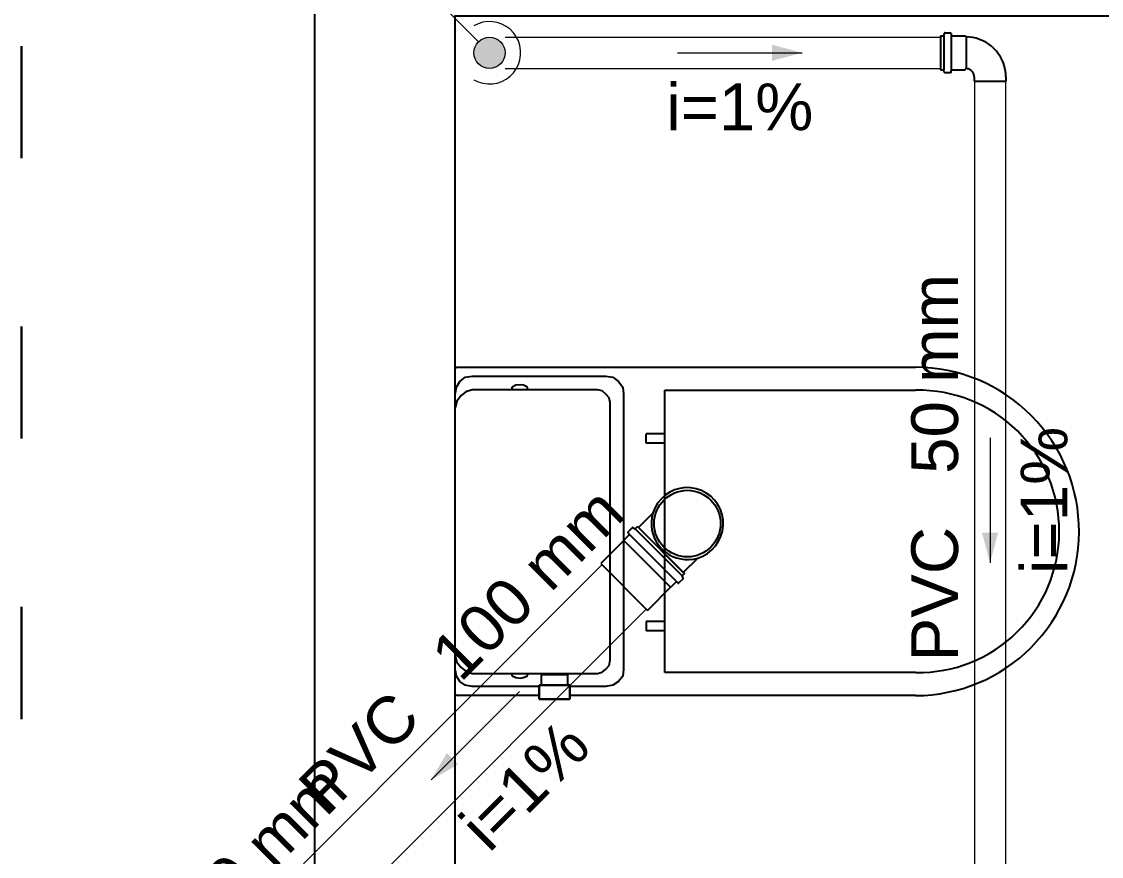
# Model space of a CAD drawing. Header units: millimetres. Extents: x -823 to -490, y -63 to 119.
# Drawn here: x -600.504 to -598.191, y 71.655 to 73.442 of the extents above; entities that cross this region are included whole.
import ezdxf

# ---------------------------------------------------------------- set-up
doc = ezdxf.new("R2010")
doc.units = ezdxf.units.MM
doc.header["$LTSCALE"] = 0.2
doc.header["$MEASUREMENT"] = 0
doc.linetypes.add('ACAD_ISO03W100', pattern=[3, 1.2, -1.8])
for name, color, linetype, lineweight in [('CV-Colunas', 1, 'Continuous', 5), ('CV-Condutos', 1, 'Continuous', 5), ('CV-Indicação coluna', 5, 'Continuous', 5), ('CV-Sentido conduto', 9, 'Continuous', 5), ('CV-Textos conduto', 7, 'Continuous', 5), ('DI-Detalhes', 1, 'Continuous', 30), ('TQ-Condutos', 5, 'Continuous', 5), ('TQ-Sentido conduto', 9, 'Continuous', 5), ('TQ-Textos conduto', 7, 'Continuous', 5)]:
    doc.layers.add(name, color=color, linetype=linetype, lineweight=lineweight)
doc.layers.add('Simbolos', color=5, linetype='Continuous')
doc.layers.add('Simbolos_int', color=2, linetype='Continuous')
doc.styles.add('Arial', font='arial.ttf')

msp = doc.modelspace()

# ---------------------------------------------------------------- hatches: boundary and pattern name
at = {"layer": 'CV-Colunas', "linetype": 'Continuous'}
msp.add_hatch(color=256, dxfattribs=at).paths.add_polyline_path([(-599.4686, 73.375), (-599.4687, 73.3779), (-599.4691, 73.3808), (-599.4698, 73.3836), (-599.4706, 73.3864), (-599.4718, 73.3891), (-599.4731, 73.3917), (-599.4747, 73.3942), (-599.4764, 73.3965), (-599.4784, 73.3986), (-599.4806, 73.4006), (-599.4829, 73.4024), (-599.4853, 73.4039), (-599.4879, 73.4053), (-599.4906, 73.4064), (-599.4934, 73.4073), (-599.4962, 73.4079), (-599.4991, 73.4083), (-599.502, 73.4084), (-599.5049, 73.4083), (-599.5078, 73.4079), (-599.5107, 73.4073), (-599.5135, 73.4064), (-599.5161, 73.4053), (-599.5187, 73.4039), (-599.5212, 73.4024), (-599.5235, 73.4006), (-599.5256, 73.3986), (-599.5276, 73.3965), (-599.5294, 73.3942), (-599.531, 73.3917), (-599.5323, 73.3891), (-599.5334, 73.3864), (-599.5343, 73.3836), (-599.5349, 73.3808), (-599.5353, 73.3779), (-599.5354, 73.375), (-599.5353, 73.3721), (-599.5349, 73.3692), (-599.5343, 73.3663), (-599.5334, 73.3636), (-599.5323, 73.3609), (-599.531, 73.3583), (-599.5294, 73.3558), (-599.5276, 73.3535), (-599.5256, 73.3514), (-599.5235, 73.3494), (-599.5212, 73.3476), (-599.5187, 73.3461), (-599.5161, 73.3447), (-599.5135, 73.3436), (-599.5107, 73.3427), (-599.5078, 73.3421), (-599.5049, 73.3417), (-599.502, 73.3416), (-599.4991, 73.3417), (-599.4962, 73.3421), (-599.4934, 73.3427), (-599.4906, 73.3436), (-599.4879, 73.3447), (-599.4853, 73.3461), (-599.4829, 73.3476), (-599.4806, 73.3494), (-599.4784, 73.3514), (-599.4764, 73.3535), (-599.4747, 73.3558), (-599.4731, 73.3583), (-599.4718, 73.3609), (-599.4706, 73.3636), (-599.4698, 73.3663), (-599.4691, 73.3692), (-599.4687, 73.3721)])
at = {"layer": 'CV-Sentido conduto', "linetype": 'Continuous'}
for points in [[(-598.8323, 73.375), (-598.8969, 73.3923), (-598.8969, 73.3577)], [(-598.4299, 72.2835), (-598.4126, 72.348), (-598.4472, 72.348)]]:
    msp.add_hatch(color=256, dxfattribs=at).paths.add_polyline_path(points)
at = {"layer": 'TQ-Sentido conduto', "linetype": 'Continuous'}
msp.add_hatch(color=256, dxfattribs=at).paths.add_polyline_path([(-599.6268, 71.8188), (-599.569, 71.8522), (-599.5934, 71.8767)])

# ---------------------------------------------------------------- linework, layer by layer
for p, q in [((-599.5759, 72.6979), (-599.5739, 72.7009)), ((-599.5759, 72.6948), (-599.5759, 72.6979)), ((-599.5759, 72.6788), (-599.5759, 72.6948)), ((-599.5739, 72.7009), (-599.5719, 72.7019)), ((-599.5719, 72.7019), (-599.5689, 72.7019)), ((-599.5689, 72.7019), (-598.5896, 72.7019)), ((-599.5759, 72.3497), (-599.5759, 72.6788)), ((-599.5729, 72.6597), (-599.5658, 72.6718)), ((-599.5658, 72.6718), (-599.5538, 72.6808)), ((-599.5538, 72.6808), (-599.5388, 72.6828)), ((-599.5388, 72.6828), (-599.2528, 72.6828)), ((-599.2528, 72.6828), (-599.2378, 72.6808)), ((-599.2378, 72.6808), (-599.2257, 72.6718)), ((-599.2257, 72.6718), (-599.2167, 72.6597)), ((-599.5759, 72.6447), (-599.5729, 72.6597)), ((-599.5528, 72.6497), (-599.5628, 72.6417)), ((-599.5388, 72.6537), (-599.5528, 72.6497)), ((-599.2709, 72.6537), (-599.5388, 72.6537)), ((-599.4545, 72.6597), (-599.4545, 72.6587)), ((-599.4535, 72.6597), (-599.4545, 72.6597)), ((-599.4545, 72.6587), (-599.4545, 72.6537)), ((-599.4454, 72.6637), (-599.4535, 72.6597)), ((-599.4364, 72.6647), (-599.4454, 72.6637)), ((-599.4294, 72.6637), (-599.4364, 72.6647)), ((-599.4204, 72.6597), (-599.4294, 72.6637)), ((-599.4204, 72.6587), (-599.4204, 72.6597)), ((-599.4204, 72.6537), (-599.4204, 72.6587)), ((-599.2608, 72.6517), (-599.2709, 72.6537)), ((-599.2528, 72.6447), (-599.2608, 72.6517)), ((-599.2167, 72.6597), (-599.2147, 72.6447)), ((-599.1264, 72.6527), (-598.5896, 72.6527)), ((-599.1264, 72.0487), (-599.1264, 72.6527)), ((-599.5719, 72.6296), (-599.5759, 72.6156)), ((-599.5628, 72.6417), (-599.5719, 72.6296)), ((-599.2458, 72.6367), (-599.2528, 72.6447)), ((-599.2438, 72.6256), (-599.2458, 72.6367)), ((-599.2438, 72.3497), (-599.2438, 72.6256)), ((-599.2147, 72.6447), (-599.2147, 72.3497)), ((-599.1665, 72.5393), (-599.1665, 72.5594)), ((-599.1264, 72.5594), (-599.1665, 72.5594)), ((-599.1264, 72.5393), (-599.1665, 72.5393)), ((-599.5759, 72.0226), (-599.5759, 72.3497)), ((-599.2438, 72.0748), (-599.2438, 72.3497)), ((-599.2147, 72.3497), (-599.2147, 72.0557)), ((-599.1264, 72.1581), (-599.1665, 72.1581)), ((-599.1665, 72.1581), (-599.1665, 72.138)), ((-599.1264, 72.138), (-599.1665, 72.138)), ((-599.5759, 72.0848), (-599.5719, 72.0708)), ((-599.5719, 72.0708), (-599.5628, 72.0597)), ((-599.2458, 72.0637), (-599.2438, 72.0748)), ((-599.5729, 72.0407), (-599.5759, 72.0557)), ((-599.5628, 72.0597), (-599.5528, 72.0517)), ((-599.5528, 72.0517), (-599.5388, 72.0467)), ((-599.5388, 72.0467), (-599.2709, 72.0467)), ((-599.4545, 72.0467), (-599.4545, 72.0437)), ((-599.4204, 72.0437), (-599.4204, 72.0467)), ((-599.2709, 72.0467), (-599.2608, 72.0497)), ((-599.2608, 72.0497), (-599.2528, 72.0557)), ((-599.2528, 72.0557), (-599.2458, 72.0637)), ((-599.2147, 72.0557), (-599.2167, 72.0407)), ((-598.5896, 72.0487), (-599.1264, 72.0487)), ((-599.5658, 72.0296), (-599.5729, 72.0407)), ((-599.5538, 72.0216), (-599.5658, 72.0296)), ((-599.4545, 72.0437), (-599.4545, 72.0417)), ((-599.4545, 72.0417), (-599.4535, 72.0417)), ((-599.4535, 72.0417), (-599.4454, 72.0377)), ((-599.4454, 72.0377), (-599.4364, 72.0367)), ((-599.4364, 72.0367), (-599.4294, 72.0377)), ((-599.4294, 72.0377), (-599.4204, 72.0417)), ((-599.4204, 72.0417), (-599.4204, 72.0437)), ((-599.3913, 72.0437), (-599.3913, 72.0216)), ((-599.3341, 72.0437), (-599.3913, 72.0437)), ((-599.3341, 72.0216), (-599.3341, 72.0437)), ((-599.2257, 72.0296), (-599.2378, 72.0216)), ((-599.2167, 72.0407), (-599.2257, 72.0296)), ((-599.5759, 72.0045), (-599.5759, 72.0226)), ((-599.5759, 72.0035), (-599.5759, 72.0045)), ((-599.5739, 72.0005), (-599.5759, 72.0035)), ((-599.5719, 71.9995), (-599.5739, 72.0005)), ((-599.5388, 72.0186), (-599.5538, 72.0216)), ((-599.3953, 72.0186), (-599.5388, 72.0186)), ((-599.3953, 72.0216), (-599.3301, 72.0216)), ((-599.3953, 71.9995), (-599.3953, 72.0216)), ((-599.3301, 72.0216), (-599.3301, 71.9995)), ((-599.2528, 72.0186), (-599.3301, 72.0186)), ((-599.2378, 72.0216), (-599.2528, 72.0186)), ((-599.5689, 71.9995), (-599.5719, 71.9995)), ((-599.3953, 71.9995), (-599.5689, 71.9995)), ((-599.3953, 71.9915), (-599.3953, 71.9995)), ((-599.3301, 71.9915), (-599.3953, 71.9915)), ((-598.5896, 71.9995), (-599.3301, 71.9995)), ((-599.3301, 71.9995), (-599.3301, 71.9915))]:
    msp.add_line(p, q)
at = {"color": 7}
for p, q in [((-599.3913, 72.0437), (-599.3913, 72.0216)), ((-599.3341, 72.0437), (-599.3913, 72.0437)), ((-599.3341, 72.0216), (-599.3341, 72.0437)), ((-599.3953, 72.0216), (-599.3953, 71.9995)), ((-599.3301, 72.0216), (-599.3953, 72.0216)), ((-599.3913, 72.0216), (-599.3341, 72.0216)), ((-599.3301, 71.9995), (-599.3301, 72.0216)), ((-599.3953, 71.9995), (-599.3953, 71.9915)), ((-599.3953, 71.9915), (-599.3301, 71.9915)), ((-599.3301, 71.9915), (-599.3301, 71.9995))]:
    msp.add_line(p, q, dxfattribs=at)
msp.add_lwpolyline([(-596.2618, 71.4045), (-596.5628, 71.4045), (-596.5628, 71.245), (-599.5759, 71.245), (-599.5759, 73.4544), (-596.5628, 73.4544), (-596.5628, 73.0109), (-596.2628, 73.0109), (-596.2628, 73.4544), (-593.2498, 73.4544), (-593.2498, 68.3674), (-592.9488, 68.3674), (-592.9488, 73.7554), (-599.8769, 73.7554), (-599.8769, 56.9483)])
for centre, radius, start, end in [((-598.5906, 72.3507), 0.3514, 44.7762, 89.7762), ((-598.5836, 72.3507), 0.3021, 45.3515, 90.9397), ((-598.5906, 72.3507), 0.3514, 359.776, 44.7762), ((-598.5836, 72.3507), 0.3021, 359.763, 45.3515), ((-598.5836, 72.3507), 0.3021, 314.412, 359.763), ((-598.5906, 72.3507), 0.3514, 315, 359.776), ((-598.5836, 72.3507), 0.3021, 269.06, 314.412), ((-598.5906, 72.3507), 0.3514, 270.224, 315)]:
    msp.add_arc(centre, radius, start, end)
at = {"layer": 'CV-Colunas'}
msp.add_circle((-599.502, 73.375), 0.0334, dxfattribs=at)
at = {"layer": 'CV-Condutos'}
for p, q in [((-599.4686, 73.4084), (-598.536, 73.4084)), ((-599.4686, 73.3416), (-598.536, 73.3416)), ((-598.4633, 73.3141), (-598.4633, 71.5653)), ((-598.3965, 73.3141), (-598.3965, 71.5653))]:
    msp.add_line(p, q, dxfattribs=at)
msp.add_lwpolyline([(-599.5354, 73.3171), (-599.5261, 73.3127), (-599.5162, 73.3097), (-599.5059, 73.3083), (-599.4956, 73.3085), (-599.4854, 73.3103), (-599.4756, 73.3136), (-599.4664, 73.3185), (-599.4581, 73.3247), (-599.4508, 73.332), (-599.4448, 73.3405), (-599.4402, 73.3497), (-599.437, 73.3596), (-599.4354, 73.3698), (-599.4354, 73.3802), (-599.437, 73.3904), (-599.4402, 73.4003), (-599.4448, 73.4095), (-599.4508, 73.4179), (-599.4581, 73.4253), (-599.4664, 73.4315), (-599.4756, 73.4363), (-599.4854, 73.4397), (-599.4956, 73.4415), (-599.5059, 73.4417), (-599.5162, 73.4403), (-599.5261, 73.4373), (-599.5354, 73.4328)], dxfattribs=at)
at = {"layer": 'CV-Indicação coluna'}
msp.add_line((-600.4362, 74.3092), (-599.5256, 73.3986), dxfattribs=at)
at = {"layer": 'CV-Sentido conduto'}
for points in [[(-599.0996, 73.375), (-598.8323, 73.375)], [(-598.4299, 72.5507), (-598.4299, 72.2835)]]:
    msp.add_lwpolyline(points, dxfattribs=at)
at = {"layer": 'DI-Detalhes', "color": 6, "linetype": 'ACAD_ISO03W100'}
msp.add_lwpolyline([(-600.5042, 73.9724), (-592.8533, 73.9724), (-592.8533, 67.1492), (-600.5042, 67.1492), (-600.5042, 73.9724)], dxfattribs=at)
at = {"layer": 'Simbolos'}
for p, q in [((-598.536, 73.4115), (-598.536, 73.3384)), ((-598.536, 73.4115), (-598.5302, 73.4115)), ((-598.5278, 73.4165), (-598.5289, 73.4125)), ((-598.5265, 73.4175), (-598.5148, 73.4175)), ((-598.5135, 73.4163), (-598.5132, 73.4128)), ((-598.5118, 73.4115), (-598.4839, 73.4115)), ((-598.4839, 73.4115), (-598.4812, 73.4089)), ((-598.536, 73.3384), (-598.5302, 73.3384)), ((-598.5278, 73.3335), (-598.5289, 73.3375)), ((-598.5265, 73.3325), (-598.5148, 73.3325)), ((-598.5135, 73.3337), (-598.5132, 73.3372)), ((-598.5118, 73.3384), (-598.4839, 73.3384)), ((-598.4839, 73.3384), (-598.4812, 73.3411)), ((-598.4638, 73.3234), (-598.4638, 73.3141)), ((-598.396, 73.3234), (-598.396, 73.3141)), ((-599.152, 72.3896), (-599.1829, 72.3587)), ((-599.2052, 72.3477), (-599.203, 72.345)), ((-599.1962, 72.3584), (-599.2051, 72.3495)), ((-599.1946, 72.3586), (-599.1911, 72.3566)), ((-599.1853, 72.361), (-599.1895, 72.3568)), ((-599.1853, 72.361), (-599.0846, 72.2604)), ((-599.2145, 72.3313), (-599.2639, 72.2819)), ((-599.203, 72.3432), (-599.2145, 72.3318)), ((-599.2145, 72.3318), (-599.2145, 72.3313)), ((-599.056, 72.2936), (-599.087, 72.2627)), ((-599.0846, 72.2604), (-599.0888, 72.2562)), ((-599.1024, 72.2426), (-599.1138, 72.2312)), ((-599.098, 72.2404), (-599.1006, 72.2427)), ((-599.0872, 72.2495), (-599.0962, 72.2405)), ((-599.087, 72.2511), (-599.089, 72.2546)), ((-599.1143, 72.2312), (-599.1638, 72.1817)), ((-599.1138, 72.2312), (-599.1143, 72.2312))]:
    msp.add_line(p, q, dxfattribs=at)
for points in [[(-598.5302, 73.4115), (-598.53, 73.4115), (-598.5298, 73.4116), (-598.5296, 73.4117), (-598.5294, 73.4118), (-598.5293, 73.4119), (-598.5291, 73.412), (-598.529, 73.4122), (-598.5289, 73.4123), (-598.5289, 73.4125)], [(-598.5265, 73.4175), (-598.5267, 73.4175), (-598.5269, 73.4174), (-598.5271, 73.4174), (-598.5272, 73.4173), (-598.5274, 73.4171), (-598.5275, 73.417), (-598.5277, 73.4168), (-598.5277, 73.4167), (-598.5278, 73.4165)], [(-598.5135, 73.4163), (-598.5135, 73.4165), (-598.5136, 73.4167), (-598.5137, 73.4169), (-598.5138, 73.4171), (-598.514, 73.4172), (-598.5142, 73.4173), (-598.5144, 73.4174), (-598.5146, 73.4175), (-598.5148, 73.4175)], [(-598.5132, 73.4128), (-598.5131, 73.4125), (-598.5131, 73.4123), (-598.5129, 73.4121), (-598.5128, 73.412), (-598.5126, 73.4118), (-598.5125, 73.4117), (-598.5123, 73.4116), (-598.512, 73.4116), (-598.5118, 73.4115)], [(-598.396, 73.3234), (-598.3963, 73.3309), (-598.3973, 73.3383), (-598.3989, 73.3455), (-598.4012, 73.3526), (-598.404, 73.3595), (-598.4075, 73.3661), (-598.4115, 73.3724), (-598.416, 73.3783), (-598.421, 73.3838), (-598.4265, 73.3889), (-598.4324, 73.3934), (-598.4387, 73.3974), (-598.4453, 73.4009), (-598.4522, 73.4037), (-598.4593, 73.406), (-598.4666, 73.4076), (-598.474, 73.4085), (-598.4815, 73.4089)], [(-598.5289, 73.3375), (-598.5289, 73.3376), (-598.529, 73.3378), (-598.5291, 73.338), (-598.5293, 73.3381), (-598.5294, 73.3382), (-598.5296, 73.3383), (-598.5298, 73.3384), (-598.53, 73.3384), (-598.5302, 73.3384)], [(-598.5278, 73.3335), (-598.5277, 73.3333), (-598.5277, 73.3331), (-598.5275, 73.333), (-598.5274, 73.3328), (-598.5272, 73.3327), (-598.5271, 73.3326), (-598.5269, 73.3326), (-598.5267, 73.3325), (-598.5265, 73.3325)], [(-598.5148, 73.3325), (-598.5146, 73.3325), (-598.5144, 73.3326), (-598.5142, 73.3327), (-598.514, 73.3328), (-598.5138, 73.3329), (-598.5137, 73.3331), (-598.5136, 73.3333), (-598.5135, 73.3335), (-598.5135, 73.3337)], [(-598.5118, 73.3384), (-598.512, 73.3384), (-598.5123, 73.3384), (-598.5125, 73.3383), (-598.5126, 73.3382), (-598.5128, 73.338), (-598.5129, 73.3378), (-598.5131, 73.3377), (-598.5131, 73.3374), (-598.5132, 73.3372)], [(-598.4638, 73.3234), (-598.4638, 73.325), (-598.464, 73.3265), (-598.4644, 73.328), (-598.4648, 73.3295), (-598.4654, 73.3309), (-598.4661, 73.3323), (-598.467, 73.3336), (-598.4679, 73.3348), (-598.4689, 73.3359), (-598.4701, 73.337), (-598.4713, 73.3379), (-598.4726, 73.3387), (-598.474, 73.3395), (-598.4754, 73.3401), (-598.4769, 73.3405), (-598.4784, 73.3409), (-598.4799, 73.3411), (-598.4815, 73.3411)], [(-599.056, 72.2936), (-599.045, 72.2979), (-599.0349, 72.3037), (-599.0257, 72.3111), (-599.0177, 72.3198), (-599.0112, 72.3295), (-599.0062, 72.3402), (-599.0029, 72.3515), (-599.0013, 72.3631), (-599.0016, 72.3749), (-599.0036, 72.3865), (-599.0074, 72.3976), (-599.0128, 72.408), (-599.0198, 72.4175), (-599.0281, 72.4258), (-599.0376, 72.4328), (-599.048, 72.4382), (-599.0592, 72.442), (-599.0707, 72.444), (-599.0825, 72.4443), (-599.0942, 72.4427), (-599.1055, 72.4394), (-599.1161, 72.4345), (-599.1259, 72.4279), (-599.1345, 72.42), (-599.1419, 72.4108), (-599.1478, 72.4006), (-599.152, 72.3896)], [(-599.152, 72.3896), (-599.1541, 72.3806), (-599.1552, 72.3715), (-599.1551, 72.3623), (-599.154, 72.3531), (-599.1517, 72.3442), (-599.1484, 72.3355), (-599.1441, 72.3274), (-599.1388, 72.3198), (-599.1327, 72.3129), (-599.1258, 72.3068), (-599.1182, 72.3015), (-599.1101, 72.2972), (-599.1015, 72.2939), (-599.0925, 72.2917), (-599.0834, 72.2905), (-599.0742, 72.2905), (-599.065, 72.2915), (-599.056, 72.2936)], [(-599.2051, 72.3495), (-599.2053, 72.3493), (-599.2054, 72.3491), (-599.2054, 72.3489), (-599.2055, 72.3487), (-599.2055, 72.3485), (-599.2055, 72.3482), (-599.2054, 72.348), (-599.2053, 72.3478), (-599.2052, 72.3477)], [(-599.1946, 72.3586), (-599.1947, 72.3587), (-599.1949, 72.3587), (-599.1951, 72.3588), (-599.1953, 72.3588), (-599.1955, 72.3588), (-599.1957, 72.3587), (-599.1959, 72.3586), (-599.196, 72.3585), (-599.1962, 72.3584)], [(-599.1911, 72.3566), (-599.1909, 72.3565), (-599.1907, 72.3564), (-599.1905, 72.3564), (-599.1903, 72.3564), (-599.1901, 72.3564), (-599.1899, 72.3565), (-599.1898, 72.3566), (-599.1896, 72.3567), (-599.1895, 72.3568)], [(-599.203, 72.3432), (-599.2029, 72.3434), (-599.2028, 72.3436), (-599.2027, 72.3438), (-599.2027, 72.344), (-599.2027, 72.3442), (-599.2027, 72.3444), (-599.2027, 72.3446), (-599.2028, 72.3448), (-599.203, 72.345)], [(-599.0888, 72.2562), (-599.089, 72.256), (-599.0891, 72.2559), (-599.0891, 72.2557), (-599.0892, 72.2555), (-599.0892, 72.2553), (-599.0892, 72.2551), (-599.0892, 72.2549), (-599.0891, 72.2547), (-599.089, 72.2546)], [(-599.1006, 72.2427), (-599.1008, 72.2428), (-599.101, 72.2429), (-599.1012, 72.243), (-599.1014, 72.243), (-599.1017, 72.243), (-599.1019, 72.2429), (-599.1021, 72.2428), (-599.1023, 72.2427), (-599.1024, 72.2426)], [(-599.098, 72.2404), (-599.0978, 72.2403), (-599.0976, 72.2402), (-599.0974, 72.2402), (-599.0972, 72.2401), (-599.0969, 72.2401), (-599.0967, 72.2402), (-599.0965, 72.2403), (-599.0963, 72.2404), (-599.0962, 72.2405)], [(-599.0872, 72.2495), (-599.0871, 72.2496), (-599.087, 72.2498), (-599.0869, 72.2499), (-599.0869, 72.2501), (-599.0869, 72.2503), (-599.0869, 72.2505), (-599.0869, 72.2507), (-599.0869, 72.2509), (-599.087, 72.2511)]]:
    msp.add_lwpolyline(points, dxfattribs=at)
at = {"layer": 'Simbolos_int'}
for p, q in [((-598.5291, 73.4115), (-598.5291, 73.3384)), ((-598.5131, 73.4115), (-598.5131, 73.3384)), ((-598.4812, 73.4089), (-598.4812, 73.3411)), ((-598.4638, 73.3141), (-598.396, 73.3141)), ((-599.1902, 72.3561), (-599.0896, 72.2555)), ((-599.1829, 72.3587), (-599.087, 72.2627)), ((-599.2145, 72.3313), (-599.1143, 72.2312)), ((-599.2022, 72.3441), (-599.1016, 72.2434)), ((-599.2639, 72.2819), (-599.1638, 72.1817))]:
    msp.add_line(p, q, dxfattribs=at)
msp.add_circle((-599.0783, 72.3674), 0.0712, dxfattribs=at)
at = {"layer": 'TQ-Condutos'}
for p, q in [((-599.2611, 72.279), (-599.9007, 71.6394)), ((-599.1666, 72.1846), (-599.8062, 71.5449))]:
    msp.add_line(p, q, dxfattribs=at)
at = {"layer": 'TQ-Sentido conduto'}
msp.add_lwpolyline([(-599.4379, 72.0078), (-599.6268, 71.8188)], dxfattribs=at)

# ---------------------------------------------------------------- texts
at = {"layer": 'CV-Textos conduto', "insert": (-598.966, 73.2083), "char_height": 0.10021, "width": 0.630293, "attachment_point": 8, "line_spacing_factor": 0.6, "style": 'Arial'}
msp.add_mtext('i=1%', dxfattribs=at)
at = {"layer": 'CV-Textos conduto', "char_height": 0.10021, "rotation": 90.0002, "line_spacing_factor": 0.6, "style": 'Arial'}
for s, insert, width, attachment_point in [('50 mm', (-598.497, 72.4739), 0.855617, 7), ('i=1%', (-598.2632, 72.4171), 0.630293, 8), ('PVC', (-598.497, 72.3603), 0.57591, 9)]:
    msp.add_mtext(s, dxfattribs=dict(at, insert=insert, width=width, attachment_point=attachment_point))
at = {"layer": 'TQ-Textos conduto', "char_height": 0.10021, "rotation": 45.0001, "line_spacing_factor": 0.6, "style": 'Arial'}
for s, insert, width, attachment_point in [('100 mm', (-599.5633, 72.0245), 1.01128, 7), ('PVC', (-599.6436, 71.9442), 0.57591, 9), ('i=1%', (-599.3909, 71.7718), 0.630293, 8), ('100 mm', (-600.1564, 71.4314), 1.01128, 7)]:
    msp.add_mtext(s, dxfattribs=dict(at, insert=insert, width=width, attachment_point=attachment_point))

doc.saveas('drawing.dxf')
